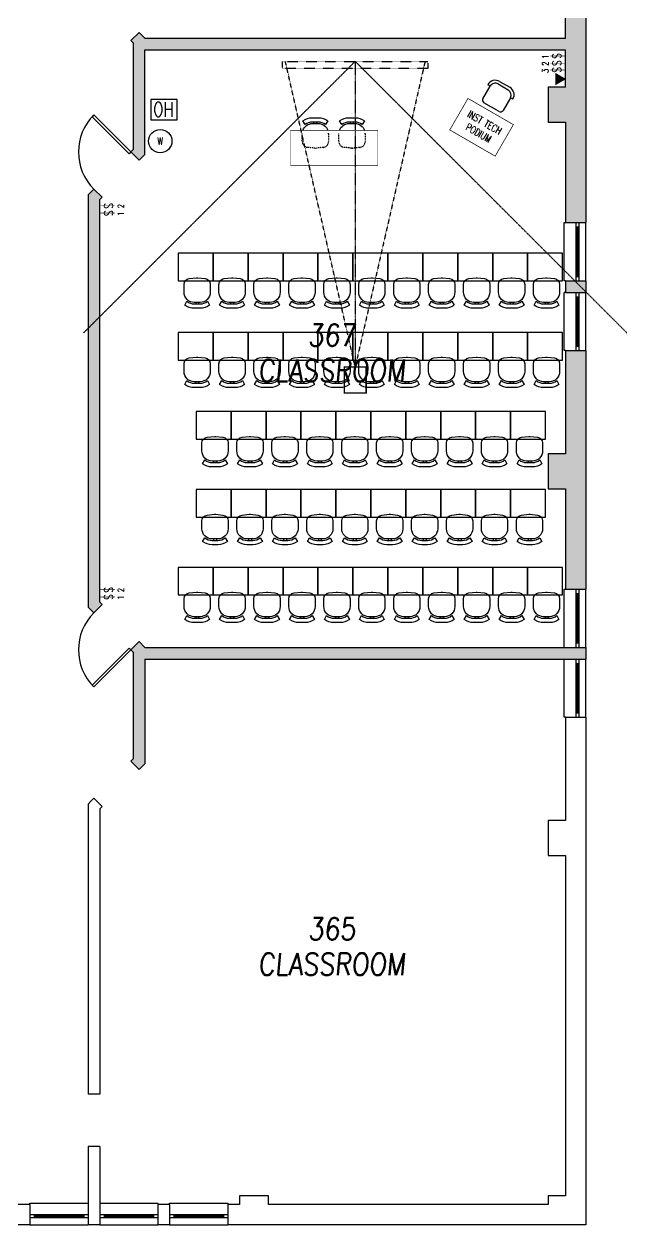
# Model space of a CAD drawing. Extents: x 1017 to 4085, y 665 to 3373.
# Drawn here: x 3671 to 4085, y 665 to 1490 of the extents above; entities that cross this region are included whole.
import ezdxf
from ezdxf.enums import TextEntityAlignment as Align

# ---------------------------------------------------------------- set-up
doc = ezdxf.new("R2010")
doc.units = 0
doc.header["$MEASUREMENT"] = 0
for name, pattern in [('CENTER2', [1.125, 0.75, -0.125, 0.125, -0.125]), ('DASHED2', [0.375, 0.25, -0.125]), ('DOT2', [0.125, 0, -0.125])]:
    doc.linetypes.add(name, pattern=pattern)
doc.layers.get('0').update_dxf_attribs({"linetype": 'CONTINUOUS'})
for name, color, linetype in [('A-BELOW', 111, 'CONTINUOUS'), ('A-DOOR', 7, 'CONTINUOUS'), ('A-FS-ID', 6, 'CONTINUOUS'), ('A-FS-NM', 6, 'CONTINUOUS'), ('A-GLAZ', 191, 'CONTINUOUS'), ('A-WL-EX', 171, 'CONTINUOUS'), ('class_FILL', 253, 'CONTINUOUS'), ('class_FURN', 30, 'CONTINUOUS'), ('class_OH_TECH', 43, 'DASHED2'), ('class_SWITCHES', 7, 'CONTINUOUS')]:
    doc.layers.add(name, color=color, linetype=linetype)
doc.styles.add('ROMAND', font='romand', dxfattribs={"width": 0.75, "height": 0.25})
doc.styles.add('ROMANS', font='romans.shx', dxfattribs={"width": 0.75, "height": 0.078125})
doc.styles.get("Standard").update_dxf_attribs({"font": 'ROMANS', "width": 0.85, "oblique": 5, "height": 15})

# ---------------------------------------------------------------- blocks, each defined once
blk = doc.blocks.new('CHAIR-01')
for points in [[(5.44, 0.58), (0.44, 0.02, -0.055385), (-0.44, 0.02), (-5.44, 0.58, -0.382162), (-9, 4.56), (-9, 9.98, -0.414214), (-2, 16.98), (2, 16.98, -0.414214), (9, 9.98), (9, 4.56, -0.382162)], [(-8.55, 18.81, -0.160866), (-2, 20.98), (2, 20.98, -0.160866), (8.55, 18.81), (7.04, 16.19, 0.171967), (2, 17.98), (-2, 17.98, 0.171967), (-7.04, 16.19)]]:
    blk.add_lwpolyline(points, format="xyb", close=True)
for points in [[(-1, 16.98), (-1, 17.98)], [(1, 16.98), (1, 17.98)]]:
    blk.add_lwpolyline(points)
blk = doc.blocks.new('Mayline_Instructor_Table')
at = {"layer": 'class_FURN', "const_width": 0.375}
blk.add_lwpolyline([(-30, -24), (30, -24), (30, 0), (-30, 0)], close=True, dxfattribs=at)
blk = doc.blocks.new('Roma_Chair_underdesk')
at = {"layer": 'class_FURN', "color": 252, "linetype": 'DOT2', "ltscale": 0.5}
blk.add_lwpolyline([(-8.99, 1.94, -0.013189), (-9, 2.31), (-9, 7.73, -0.382162), (-5.44, 11.7), (-0.44, 12.26, -0.055385), (0.44, 12.26), (5.44, 11.7, -0.382162), (9, 7.73), (9, 2.31, -0.013189), (8.99, 1.94)], format="xyb", dxfattribs=at)
at = {"layer": 'class_FURN'}
blk.add_lwpolyline([(8.61, 0, -0.318862), (2, -4.69), (-2, -4.69, -0.318862), (-8.61, 0, -0.318862)], format="xyb", dxfattribs=at)
blk.add_lwpolyline([(8.55, -6.53, -0.160866), (2, -8.69), (-2, -8.69, -0.160866), (-8.55, -6.53), (-7.04, -3.91, 0.171967), (-2, -5.69), (2, -5.69, 0.171967), (7.04, -3.91)], format="xyb", close=True, dxfattribs=at)
for points in [[(-1, -4.69), (-1, -5.69)], [(1, -4.69), (1, -5.69)]]:
    blk.add_lwpolyline(points, dxfattribs=at)
blk = doc.blocks.new('KI-Strive-Stool')
at = {"layer": 'class_FURN'}
for p, q in [((-6, 0), (6, 0)), ((-8, -12), (-8, -2)), ((8, -2), (8, -12)), ((-10, -12), (-8, -12)), ((4, -16), (-4, -16)), ((8, -12), (10, -12)), ((4, -18), (-4, -18))]:
    blk.add_line(p, q, dxfattribs=at)
for centre, radius, start, end in [((-6, -2), 2, 90, 180), ((6, -2), 2, 0, 90), ((-4, -12), 6, 180, 270), ((-4, -12), 4, 180, 270), ((4, -12), 6, 270, 0), ((4, -12), 4, 270, 0)]:
    blk.add_arc(centre, radius, start, end, dxfattribs=at)
blk = doc.blocks.new('IT-Podium_36')
at = {"layer": 'class_FURN', "const_width": 0.5}
blk.add_lwpolyline([(0, -25), (36, -25), (36, 0), (0, 0)], close=True, dxfattribs=at)
at = {"layer": 'class_FURN', "insert": (18.22, -12.74), "char_height": 5, "width": 28, "attachment_point": 5, "style": 'ROMANS'}
blk.add_mtext('INST TECH PODIUM', dxfattribs=at)
blk = doc.blocks.new('IT-Screen_08')
at = {"layer": 'class_OH_TECH', "linetype": 'DASHED2', "ltscale": 0.5}
for points in [[(186.68, -186.68), (0, 0), (186.68, 186.68)], [(0, 48), (210, 0), (0, -48)]]:
    blk.add_lwpolyline(points, dxfattribs=at)
blk.add_lwpolyline([(5, -50), (0, -50), (0, 50), (5, 50)], close=True, dxfattribs=at)
at = {"layer": 'class_OH_TECH', "linetype": 'CENTER2', "ltscale": 0.5}
blk.add_lwpolyline([(0, 0), (210, 0)], dxfattribs=at)
at = {"layer": 'class_OH_TECH', "linetype": 'DASHED2', "ltscale": 0.5, "const_width": 1}
blk.add_lwpolyline([(210, -7.5), (228, -7.5), (228, 7.5), (210, 7.5)], close=True, dxfattribs=at)
blk = doc.blocks.new('Waste_round_mtl')
at = {"layer": 'class_FURN'}
blk.add_circle((0, 0), 8, dxfattribs=at)
at = {"layer": 'class_FURN', "style": 'ROMANS', "width": 0.75}
blk.add_text('W', height=5, dxfattribs=at).set_placement((0, 0), align=Align.MIDDLE_CENTER)
blk = doc.blocks.new('Overhead_Projector')
at = {"layer": 'class_FURN'}
blk.add_lwpolyline([(-9, -14), (9, -14), (9, 0), (-9, 0)], close=True, dxfattribs=at)
at = {"layer": 'class_FURN', "style": 'ROMANS', "width": 0.75}
blk.add_text('OH', height=10, dxfattribs=at).set_placement((-0.39, -6.82), align=Align.MIDDLE_CENTER)
blk = doc.blocks.new('TEL')
blk.add_lwpolyline([(-2, 0, 0.5, 10.4, 0), (-11, 0, 10.4, 10.4, 0)], format="xyseb")
at = {"const_width": 0.5}
blk.add_lwpolyline([(-11, -5.2), (-2, 0), (-11, 5.2)], close=True, dxfattribs=at)
blk = doc.blocks.new('phone')
at = {"layer": 'class_SWITCHES', "xscale": 0.75, "yscale": 0.75, "zscale": 0.75, "rotation": 89.99999999999999}
blk.add_blockref('TEL', (0, 1.5), dxfattribs=at)
blk = doc.blocks.new('SW1')
at = {"const_width": 0.5}
blk.add_lwpolyline([(0, 14), (0, 0)], dxfattribs=at)
at = {"style": 'ROMAND', "width": 0.75}
blk.add_text('S', height=8, dxfattribs=at).set_placement((0, 8), align=Align.MIDDLE_CENTER)

msp = doc.modelspace()

# ---------------------------------------------------------------- hatches: boundary and pattern name
at = {"layer": 'class_FILL'}
h = msp.add_hatch(color=256, dxfattribs=at)
h.dxf.hatch_style = 1
h.paths.add_polyline_path([(4056.81, 1517.53), (4042.81, 1517.53), (4042.81, 1480.28), (3753.81, 1480.28), (3749.87, 1484.23), (3744.21, 1478.57), (3745.81, 1476.97), (3745.81, 1403.6), (3744.21, 1402), (3749.87, 1396.34), (3753.81, 1400.28), (3753.81, 1472.28), (4042.81, 1472.28), (4042.81, 1446.53), (4030.81, 1446.53), (4030.81, 1422.53), (4042.81, 1422.53), (4042.81, 1353.53), (4056.81, 1353.53)])
h = msp.add_hatch(color=256, dxfattribs=at)
h.dxf.hatch_style = 1
h.paths.add_polyline_path([(3722.81, 1369.28), (3724.41, 1370.88), (3718.76, 1376.54), (3717.16, 1374.94), (3714.81, 1372.6), (3714.81, 1089.22), (3717.16, 1086.88), (3718.76, 1085.28), (3724.41, 1090.93), (3722.81, 1092.53)])
h = msp.add_hatch(color=256, dxfattribs=at)
h.dxf.hatch_style = 1
h.paths.add_polyline_path([(4056.81, 1313.53), (4042.81, 1313.53), (4042.81, 1305.53), (4056.81, 1305.53)])
h = msp.add_hatch(color=256, dxfattribs=at)
h.dxf.hatch_style = 1
h.paths.add_polyline_path([(4056.81, 1265.53), (4042.81, 1265.53), (4042.81, 1194.53), (4030.81, 1194.53), (4030.81, 1170.53), (4042.81, 1170.53), (4042.81, 1101.53), (4056.81, 1101.53)])
h = msp.add_hatch(color=256, dxfattribs=at)
h.dxf.hatch_style = 1
h.paths.add_polyline_path([(4056.81, 1061.53), (4042.81, 1061.53), (3753.81, 1061.53), (3749.87, 1065.48), (3744.21, 1059.82), (3745.81, 1058.22), (3745.81, 984.85), (3744.21, 983.25), (3749.87, 977.59), (3753.81, 981.53), (3753.81, 1053.53), (4042.81, 1053.53), (4056.81, 1053.53)])

# ---------------------------------------------------------------- linework, layer by layer
at = {"layer": 'A-BELOW'}
for p, q in [((4041.81, 1353.53), (4042.81, 1353.53)), ((4041.81, 1313.53), (4041.81, 1353.53)), ((4056.81, 1313.53), (4056.81, 1353.53)), ((4042.81, 1313.53), (4041.81, 1313.53)), ((4041.81, 1265.53), (4041.81, 1305.53)), ((4042.81, 1305.53), (4041.81, 1305.53)), ((4056.81, 1265.53), (4056.81, 1305.53)), ((4042.81, 1265.53), (4041.81, 1265.53)), ((4041.81, 1101.53), (4042.81, 1101.53)), ((4041.81, 1061.53), (4041.81, 1101.53)), ((4056.81, 1061.53), (4056.81, 1101.53)), ((4041.81, 1013.53), (4041.81, 1053.53)), ((4056.81, 1013.53), (4056.81, 1053.53)), ((4042.81, 1013.53), (4041.81, 1013.53)), ((3674.81, 679.53), (3714.81, 679.53)), ((3674.81, 678.53), (3674.81, 679.53)), ((3722.81, 679.53), (3762.81, 679.53)), ((3762.81, 679.53), (3762.81, 678.53)), ((3770.81, 678.53), (3770.81, 679.53)), ((3770.81, 679.53), (3810.81, 679.53)), ((3810.81, 679.53), (3810.81, 678.53)), ((3674.81, 664.53), (3714.81, 664.53)), ((3722.81, 664.53), (3762.81, 664.53)), ((3770.81, 664.53), (3810.81, 664.53))]:
    msp.add_line(p, q, dxfattribs=at)
at = {"layer": 'A-DOOR'}
for p, q in [((3718.76, 1427.45), (3717.52, 1426.21)), ((3742.98, 1400.76), (3717.52, 1426.21)), ((3744.21, 1402), (3718.76, 1427.45)), ((3744.21, 1402), (3742.98, 1400.76)), ((3742.98, 1061.06), (3717.52, 1035.6)), ((3744.21, 1059.82), (3718.76, 1034.37)), ((3744.21, 1059.82), (3742.98, 1061.06)), ((3718.76, 1034.37), (3717.52, 1035.6))]:
    msp.add_line(p, q, dxfattribs=at)
for centre in [(3744.21, 1402), (3744.21, 1059.82)]:
    msp.add_arc(centre, 36, 135, 225, dxfattribs=at)
at = {"layer": 'A-GLAZ'}
for p, q in [((4049.81, 1353.53), (4049.81, 1313.53)), ((4049.81, 1350.53), (4051.81, 1350.53)), ((4050.81, 1350.53), (4050.81, 1316.53)), ((4051.06, 1350.53), (4051.06, 1316.53)), ((4051.56, 1350.53), (4051.56, 1316.53)), ((4051.81, 1353.53), (4051.81, 1313.53)), ((4049.81, 1316.53), (4051.81, 1316.53)), ((4049.81, 1305.53), (4049.81, 1265.53)), ((4051.81, 1305.53), (4051.81, 1265.53)), ((4049.81, 1302.53), (4051.81, 1302.53)), ((4050.81, 1302.53), (4050.81, 1268.53)), ((4051.06, 1302.53), (4051.06, 1268.53)), ((4051.56, 1302.53), (4051.56, 1268.53)), ((4049.81, 1268.53), (4051.81, 1268.53)), ((4049.81, 1101.53), (4049.81, 1061.53)), ((4049.81, 1098.53), (4051.81, 1098.53)), ((4050.81, 1098.53), (4050.81, 1064.53)), ((4051.06, 1098.53), (4051.06, 1064.53)), ((4051.56, 1098.53), (4051.56, 1064.53)), ((4051.81, 1101.53), (4051.81, 1061.53)), ((4049.81, 1064.53), (4051.81, 1064.53)), ((4049.81, 1053.53), (4049.81, 1013.53)), ((4049.81, 1050.53), (4051.81, 1050.53)), ((4050.81, 1050.53), (4050.81, 1016.53)), ((4051.06, 1050.53), (4051.06, 1016.53)), ((4051.56, 1050.53), (4051.56, 1016.53)), ((4051.81, 1053.53), (4051.81, 1013.53)), ((4049.81, 1016.53), (4051.81, 1016.53)), ((3714.81, 671.53), (3674.81, 671.53)), ((3714.81, 669.53), (3674.81, 669.53)), ((3677.81, 671.53), (3677.81, 669.53)), ((3711.81, 670.53), (3677.81, 670.53)), ((3711.81, 670.28), (3677.81, 670.28)), ((3711.81, 669.78), (3677.81, 669.78)), ((3711.81, 671.53), (3711.81, 669.53)), ((3762.81, 671.53), (3722.81, 671.53)), ((3762.81, 669.53), (3722.81, 669.53)), ((3725.81, 671.53), (3725.81, 669.53)), ((3759.81, 670.53), (3725.81, 670.53)), ((3759.81, 670.28), (3725.81, 670.28)), ((3759.81, 669.78), (3725.81, 669.78)), ((3759.81, 671.53), (3759.81, 669.53)), ((3810.81, 671.53), (3770.81, 671.53)), ((3810.81, 669.53), (3770.81, 669.53)), ((3773.81, 671.53), (3773.81, 669.53)), ((3807.81, 670.53), (3773.81, 670.53)), ((3807.81, 670.28), (3773.81, 670.28)), ((3807.81, 669.78), (3773.81, 669.78)), ((3807.81, 671.53), (3807.81, 669.53))]:
    msp.add_line(p, q, dxfattribs=at)
at = {"layer": 'A-WL-EX'}
for p, q in [((4042.81, 1480.28), (4042.81, 1517.53)), ((4056.81, 1517.53), (4056.81, 1353.53)), ((3744.21, 1478.57), (3749.87, 1484.23)), ((3744.21, 1478.57), (3745.81, 1476.97)), ((3753.81, 1480.28), (3749.87, 1484.23)), ((3753.81, 1480.28), (4042.81, 1480.28)), ((3745.81, 1476.97), (3745.81, 1403.6)), ((3753.81, 1400.28), (3753.81, 1472.28)), ((3753.81, 1472.28), (4042.81, 1472.28)), ((4042.81, 1446.53), (4042.81, 1472.28)), ((4042.81, 1446.53), (4030.81, 1446.53)), ((4030.81, 1446.53), (4030.81, 1422.53)), ((4030.81, 1422.53), (4042.81, 1422.53)), ((4042.81, 1422.53), (4042.81, 1353.53)), ((3744.21, 1402), (3745.81, 1403.6)), ((3744.21, 1402), (3749.87, 1396.34)), ((3753.81, 1400.28), (3749.87, 1396.34)), ((3717.16, 1374.94), (3714.81, 1372.6)), ((3714.81, 1372.6), (3714.81, 1089.22)), ((3717.16, 1374.94), (3718.76, 1376.54)), ((3718.76, 1376.54), (3724.41, 1370.88)), ((3722.81, 1369.28), (3724.41, 1370.88)), ((3722.81, 1092.53), (3722.81, 1369.28)), ((4042.81, 1353.53), (4056.81, 1353.53)), ((4042.81, 1313.53), (4056.81, 1313.53)), ((4042.81, 1313.53), (4042.81, 1305.53)), ((4056.81, 1313.53), (4056.81, 1305.53)), ((4042.81, 1305.53), (4056.81, 1305.53)), ((4042.81, 1265.53), (4056.81, 1265.53)), ((4042.81, 1265.53), (4042.81, 1194.53)), ((4056.81, 1265.53), (4056.81, 1101.53)), ((4042.81, 1194.53), (4030.81, 1194.53)), ((4030.81, 1194.53), (4030.81, 1170.53)), ((4030.81, 1170.53), (4042.81, 1170.53)), ((4042.81, 1170.53), (4042.81, 1101.53)), ((4042.81, 1101.53), (4056.81, 1101.53)), ((3718.76, 1085.28), (3724.41, 1090.93)), ((3724.41, 1090.93), (3722.81, 1092.53)), ((3717.16, 1086.88), (3714.81, 1089.22)), ((3717.16, 1086.88), (3718.76, 1085.28)), ((3744.21, 1059.82), (3749.87, 1065.48)), ((3753.81, 1061.53), (3749.87, 1065.48)), ((3744.21, 1059.82), (3745.81, 1058.22)), ((3745.81, 1058.22), (3745.81, 984.85)), ((3753.81, 1061.53), (4042.81, 1061.53)), ((4042.81, 1061.53), (4056.81, 1061.53)), ((4056.81, 1061.53), (4056.81, 1053.53)), ((3753.81, 1053.53), (3753.81, 981.53)), ((3753.81, 1053.53), (4042.81, 1053.53)), ((4042.81, 1053.53), (4056.81, 1053.53)), ((4042.81, 1013.53), (4056.81, 1013.53)), ((4042.81, 1013.53), (4042.81, 942.53)), ((4056.81, 1013.53), (4056.81, 664.53)), ((3744.21, 983.25), (3745.81, 984.85)), ((3744.21, 983.25), (3749.87, 977.59)), ((3753.81, 981.53), (3749.87, 977.59)), ((3717.16, 956.19), (3718.76, 957.79)), ((3718.76, 957.79), (3724.41, 952.13)), ((3717.16, 956.19), (3714.81, 953.85)), ((3714.81, 953.85), (3714.81, 754.53)), ((3724.41, 952.13), (3722.81, 950.53)), ((3722.81, 950.53), (3722.81, 754.53)), ((4042.81, 942.53), (4030.81, 942.53)), ((4030.81, 942.53), (4030.81, 918.53)), ((4030.81, 918.53), (4042.81, 918.53)), ((4042.81, 918.53), (4042.81, 684.53)), ((3722.81, 754.53), (3714.81, 754.53)), ((3714.81, 718.53), (3714.81, 678.53)), ((3722.81, 718.53), (3714.81, 718.53)), ((3722.81, 718.53), (3722.81, 678.53)), ((3674.81, 678.53), (3666.81, 678.53)), ((3674.81, 678.53), (3674.81, 664.53)), ((3714.81, 678.53), (3714.81, 664.53)), ((3722.81, 678.53), (3722.81, 664.53)), ((3762.81, 678.53), (3762.81, 664.53)), ((3770.81, 678.53), (3762.81, 678.53)), ((3770.81, 678.53), (3770.81, 664.53)), ((3818.81, 678.53), (3810.81, 678.53)), ((3810.81, 678.53), (3810.81, 664.53)), ((3818.81, 684.53), (3818.81, 678.53)), ((3838.81, 684.53), (3818.81, 684.53)), ((3838.81, 678.53), (3838.81, 684.53)), ((4030.81, 678.53), (3838.81, 678.53)), ((4042.81, 684.53), (4030.81, 684.53)), ((4030.81, 684.53), (4030.81, 678.53)), ((3674.81, 664.53), (3666.81, 664.53)), ((3722.81, 664.53), (3714.81, 664.53)), ((3770.81, 664.53), (3762.81, 664.53)), ((4056.81, 664.53), (3810.81, 664.53))]:
    msp.add_line(p, q, dxfattribs=at)
at = {"layer": 'class_FURN'}
for points in [[(3776.74, 1313.53), (3800.74, 1313.53), (3800.74, 1332.53), (3776.74, 1332.53), (3776.74, 1313.53)], [(3800.74, 1313.53), (3824.74, 1313.53), (3824.74, 1332.53), (3800.74, 1332.53), (3800.74, 1313.53)], [(3824.74, 1313.53), (3848.74, 1313.53), (3848.74, 1332.53), (3824.74, 1332.53), (3824.74, 1313.53)], [(3848.74, 1313.53), (3872.74, 1313.53), (3872.74, 1332.53), (3848.74, 1332.53), (3848.74, 1313.53)], [(3872.74, 1313.53), (3896.74, 1313.53), (3896.74, 1332.53), (3872.74, 1332.53), (3872.74, 1313.53)], [(3896.74, 1313.53), (3920.74, 1313.53), (3920.74, 1332.53), (3896.74, 1332.53), (3896.74, 1313.53)], [(3920.74, 1313.53), (3944.74, 1313.53), (3944.74, 1332.53), (3920.74, 1332.53), (3920.74, 1313.53)], [(3944.74, 1313.53), (3968.74, 1313.53), (3968.74, 1332.53), (3944.74, 1332.53), (3944.74, 1313.53)], [(3968.74, 1313.53), (3992.74, 1313.53), (3992.74, 1332.53), (3968.74, 1332.53), (3968.74, 1313.53)], [(3992.74, 1313.53), (4016.74, 1313.53), (4016.74, 1332.53), (3992.74, 1332.53), (3992.74, 1313.53)], [(4016.74, 1313.53), (4040.74, 1313.53), (4040.74, 1332.53), (4016.74, 1332.53), (4016.74, 1313.53)], [(3776.74, 1259.03), (3800.74, 1259.03), (3800.74, 1278.03), (3776.74, 1278.03), (3776.74, 1259.03)], [(3800.74, 1259.03), (3824.74, 1259.03), (3824.74, 1278.03), (3800.74, 1278.03), (3800.74, 1259.03)], [(3824.74, 1259.03), (3848.74, 1259.03), (3848.74, 1278.03), (3824.74, 1278.03), (3824.74, 1259.03)], [(3848.74, 1259.03), (3872.74, 1259.03), (3872.74, 1278.03), (3848.74, 1278.03), (3848.74, 1259.03)], [(3872.74, 1259.03), (3896.74, 1259.03), (3896.74, 1278.03), (3872.74, 1278.03), (3872.74, 1259.03)], [(3896.74, 1259.03), (3920.74, 1259.03), (3920.74, 1278.03), (3896.74, 1278.03), (3896.74, 1259.03)], [(3920.74, 1259.03), (3944.74, 1259.03), (3944.74, 1278.03), (3920.74, 1278.03), (3920.74, 1259.03)], [(3944.74, 1259.03), (3968.74, 1259.03), (3968.74, 1278.03), (3944.74, 1278.03), (3944.74, 1259.03)], [(3968.74, 1259.03), (3992.74, 1259.03), (3992.74, 1278.03), (3968.74, 1278.03), (3968.74, 1259.03)], [(3992.74, 1259.03), (4016.74, 1259.03), (4016.74, 1278.03), (3992.74, 1278.03), (3992.74, 1259.03)], [(4016.74, 1259.03), (4040.74, 1259.03), (4040.74, 1278.03), (4016.74, 1278.03), (4016.74, 1259.03)], [(3789.03, 1204.53), (3813.03, 1204.53), (3813.03, 1223.53), (3789.03, 1223.53), (3789.03, 1204.53)], [(3813.03, 1204.53), (3837.03, 1204.53), (3837.03, 1223.53), (3813.03, 1223.53), (3813.03, 1204.53)], [(3837.03, 1204.53), (3861.03, 1204.53), (3861.03, 1223.53), (3837.03, 1223.53), (3837.03, 1204.53)], [(3861.03, 1204.53), (3885.03, 1204.53), (3885.03, 1223.53), (3861.03, 1223.53), (3861.03, 1204.53)], [(3885.03, 1204.53), (3909.03, 1204.53), (3909.03, 1223.53), (3885.03, 1223.53), (3885.03, 1204.53)], [(3909.03, 1204.53), (3933.03, 1204.53), (3933.03, 1223.53), (3909.03, 1223.53), (3909.03, 1204.53)], [(3933.03, 1204.53), (3957.03, 1204.53), (3957.03, 1223.53), (3933.03, 1223.53), (3933.03, 1204.53)], [(3957.03, 1204.53), (3981.03, 1204.53), (3981.03, 1223.53), (3957.03, 1223.53), (3957.03, 1204.53)], [(3981.03, 1204.53), (4005.03, 1204.53), (4005.03, 1223.53), (3981.03, 1223.53), (3981.03, 1204.53)], [(4005.03, 1204.53), (4029.03, 1204.53), (4029.03, 1223.53), (4005.03, 1223.53), (4005.03, 1204.53)], [(3789.03, 1151.03), (3813.03, 1151.03), (3813.03, 1170.03), (3789.03, 1170.03), (3789.03, 1151.03)], [(3813.03, 1151.03), (3837.03, 1151.03), (3837.03, 1170.03), (3813.03, 1170.03), (3813.03, 1151.03)], [(3837.03, 1151.03), (3861.03, 1151.03), (3861.03, 1170.03), (3837.03, 1170.03), (3837.03, 1151.03)], [(3861.03, 1151.03), (3885.03, 1151.03), (3885.03, 1170.03), (3861.03, 1170.03), (3861.03, 1151.03)], [(3885.03, 1151.03), (3909.03, 1151.03), (3909.03, 1170.03), (3885.03, 1170.03), (3885.03, 1151.03)], [(3909.03, 1151.03), (3933.03, 1151.03), (3933.03, 1170.03), (3909.03, 1170.03), (3909.03, 1151.03)], [(3933.03, 1151.03), (3957.03, 1151.03), (3957.03, 1170.03), (3933.03, 1170.03), (3933.03, 1151.03)], [(3957.03, 1151.03), (3981.03, 1151.03), (3981.03, 1170.03), (3957.03, 1170.03), (3957.03, 1151.03)], [(3981.03, 1151.03), (4005.03, 1151.03), (4005.03, 1170.03), (3981.03, 1170.03), (3981.03, 1151.03)], [(4005.03, 1151.03), (4029.03, 1151.03), (4029.03, 1170.03), (4005.03, 1170.03), (4005.03, 1151.03)], [(3776.74, 1097.53), (3800.74, 1097.53), (3800.74, 1116.53), (3776.74, 1116.53), (3776.74, 1097.53)], [(3800.74, 1097.53), (3824.74, 1097.53), (3824.74, 1116.53), (3800.74, 1116.53), (3800.74, 1097.53)], [(3824.74, 1097.53), (3848.74, 1097.53), (3848.74, 1116.53), (3824.74, 1116.53), (3824.74, 1097.53)], [(3848.74, 1097.53), (3872.74, 1097.53), (3872.74, 1116.53), (3848.74, 1116.53), (3848.74, 1097.53)], [(3872.74, 1097.53), (3896.74, 1097.53), (3896.74, 1116.53), (3872.74, 1116.53), (3872.74, 1097.53)], [(3896.74, 1097.53), (3920.74, 1097.53), (3920.74, 1116.53), (3896.74, 1116.53), (3896.74, 1097.53)], [(3920.74, 1097.53), (3944.74, 1097.53), (3944.74, 1116.53), (3920.74, 1116.53), (3920.74, 1097.53)], [(3944.74, 1097.53), (3968.74, 1097.53), (3968.74, 1116.53), (3944.74, 1116.53), (3944.74, 1097.53)], [(3968.74, 1097.53), (3992.74, 1097.53), (3992.74, 1116.53), (3968.74, 1116.53), (3968.74, 1097.53)], [(3992.74, 1097.53), (4016.74, 1097.53), (4016.74, 1116.53), (3992.74, 1116.53), (3992.74, 1097.53)], [(4016.74, 1097.53), (4040.74, 1097.53), (4040.74, 1116.53), (4016.74, 1116.53), (4016.74, 1097.53)]]:
    msp.add_lwpolyline(points, dxfattribs=at)

# ---------------------------------------------------------------- block references
for name, p, rotation in [('KI-Strive-Stool', (3991.97, 1432.87), 150), ('IT-Podium_36', (3975.78, 1438.8), 329.9999999999999), ('Roma_Chair_underdesk', (3870.96, 1416.88), 180), ('Roma_Chair_underdesk', (3896.11, 1416.88), 180), ('CHAIR-01', (3789.74, 1315.55), 180), ('CHAIR-01', (3813.74, 1315.55), 180), ('CHAIR-01', (3837.74, 1315.55), 180), ('CHAIR-01', (3861.74, 1315.55), 180), ('CHAIR-01', (3885.74, 1315.55), 180), ('CHAIR-01', (3909.74, 1315.55), 180), ('CHAIR-01', (3933.74, 1315.55), 180), ('CHAIR-01', (3957.74, 1315.55), 180), ('CHAIR-01', (3981.74, 1315.55), 180), ('CHAIR-01', (4005.74, 1315.55), 180), ('CHAIR-01', (4029.74, 1315.55), 180), ('CHAIR-01', (3789.74, 1261.05), 180), ('CHAIR-01', (3813.74, 1261.05), 180), ('CHAIR-01', (3837.74, 1261.05), 180), ('CHAIR-01', (3861.74, 1261.05), 180), ('CHAIR-01', (3885.74, 1261.05), 180), ('CHAIR-01', (3909.74, 1261.05), 180), ('CHAIR-01', (3933.74, 1261.05), 180), ('CHAIR-01', (3957.74, 1261.05), 180), ('CHAIR-01', (3981.74, 1261.05), 180), ('CHAIR-01', (4005.74, 1261.05), 180), ('CHAIR-01', (4029.74, 1261.05), 180), ('CHAIR-01', (3802.02, 1206.55), 180), ('CHAIR-01', (3826.02, 1206.55), 180), ('CHAIR-01', (3850.02, 1206.55), 180), ('CHAIR-01', (3874.02, 1206.55), 180), ('CHAIR-01', (3898.02, 1206.55), 180), ('CHAIR-01', (3922.02, 1206.55), 180), ('CHAIR-01', (3946.02, 1206.55), 180), ('CHAIR-01', (3970.02, 1206.55), 180), ('CHAIR-01', (3994.02, 1206.55), 180), ('CHAIR-01', (4018.02, 1206.55), 180), ('CHAIR-01', (3802.02, 1153.05), 180), ('CHAIR-01', (3826.02, 1153.05), 180), ('CHAIR-01', (3850.02, 1153.05), 180), ('CHAIR-01', (3874.02, 1153.05), 180), ('CHAIR-01', (3898.02, 1153.05), 180), ('CHAIR-01', (3922.02, 1153.05), 180), ('CHAIR-01', (3946.02, 1153.05), 180), ('CHAIR-01', (3970.02, 1153.05), 180), ('CHAIR-01', (3994.02, 1153.05), 180), ('CHAIR-01', (4018.02, 1153.05), 180), ('CHAIR-01', (3789.74, 1099.55), 180), ('CHAIR-01', (3813.74, 1099.55), 180), ('CHAIR-01', (3837.74, 1099.55), 180), ('CHAIR-01', (3861.74, 1099.55), 180), ('CHAIR-01', (3885.74, 1099.55), 180), ('CHAIR-01', (3909.74, 1099.55), 180), ('CHAIR-01', (3933.74, 1099.55), 180), ('CHAIR-01', (3957.74, 1099.55), 180), ('CHAIR-01', (3981.74, 1099.55), 180), ('CHAIR-01', (4005.74, 1099.55), 180), ('CHAIR-01', (4029.74, 1099.55), 180)]:
    msp.add_blockref(name, p, dxfattribs=dict(at, rotation=rotation))
for name, p in [('Overhead_Projector', (3766.97, 1438.08)), ('Waste_round_mtl', (3764.42, 1409.46)), ('Mayline_Instructor_Table', (3883.85, 1416.88))]:
    msp.add_blockref(name, p, dxfattribs=at)
at = {"layer": 'class_OH_TECH', "rotation": 270}
msp.add_blockref('IT-Screen_08', (3898.31, 1464.28), dxfattribs=at)
at = {"layer": 'class_SWITCHES', "xscale": 0.75, "yscale": 0.75, "zscale": 0.75}
for p, rotation in [((4042.81, 1467.97), 89.99999999999999), ((4042.81, 1463.01), 89.99999999999999), ((4042.81, 1458.38), 89.99999999999999), ((3722.9, 1364.96), 270), ((3722.9, 1360.01), 270), ((3722.9, 1101.11), 270), ((3722.9, 1096.15), 270)]:
    msp.add_blockref('SW1', p, dxfattribs=dict(at, rotation=rotation))
at = {"layer": 'class_SWITCHES', "rotation": 270}
msp.add_blockref('phone', (4042.81, 1452.13), dxfattribs=at)

# ---------------------------------------------------------------- texts
at = {"layer": 'A-FS-ID', "oblique": 5, "width": 0.85}
for s, p in [('367', (3882.23, 1276.08)), ('365', (3882.23, 868.08))]:
    msp.add_text(s, height=15, dxfattribs=at).set_placement(p, align=Align.MIDDLE)
at = {"layer": 'A-FS-NM', "oblique": 5, "width": 0.85}
for p in [(3882.23, 1251.79), (3882.23, 843.79)]:
    msp.add_text('CLASSROOM', height=15, dxfattribs=at).set_placement(p, align=Align.MIDDLE)
at = {"layer": 'class_SWITCHES', "style": 'ROMANS', "width": 0.75}
for s, p in [('1', (4031.06, 1467.54)), ('2', (4031.06, 1462.69)), ('3', (4031.06, 1457.74)), ('2', (3739.42, 1364.75)), ('1', (3739.42, 1359.62)), ('2', (3739.42, 1100.89)), ('1', (3739.42, 1095.77))]:
    msp.add_text(s, height=4.25, rotation=90, dxfattribs=at).set_placement(p, align=Align.CENTER)

doc.saveas('drawing.dxf')
